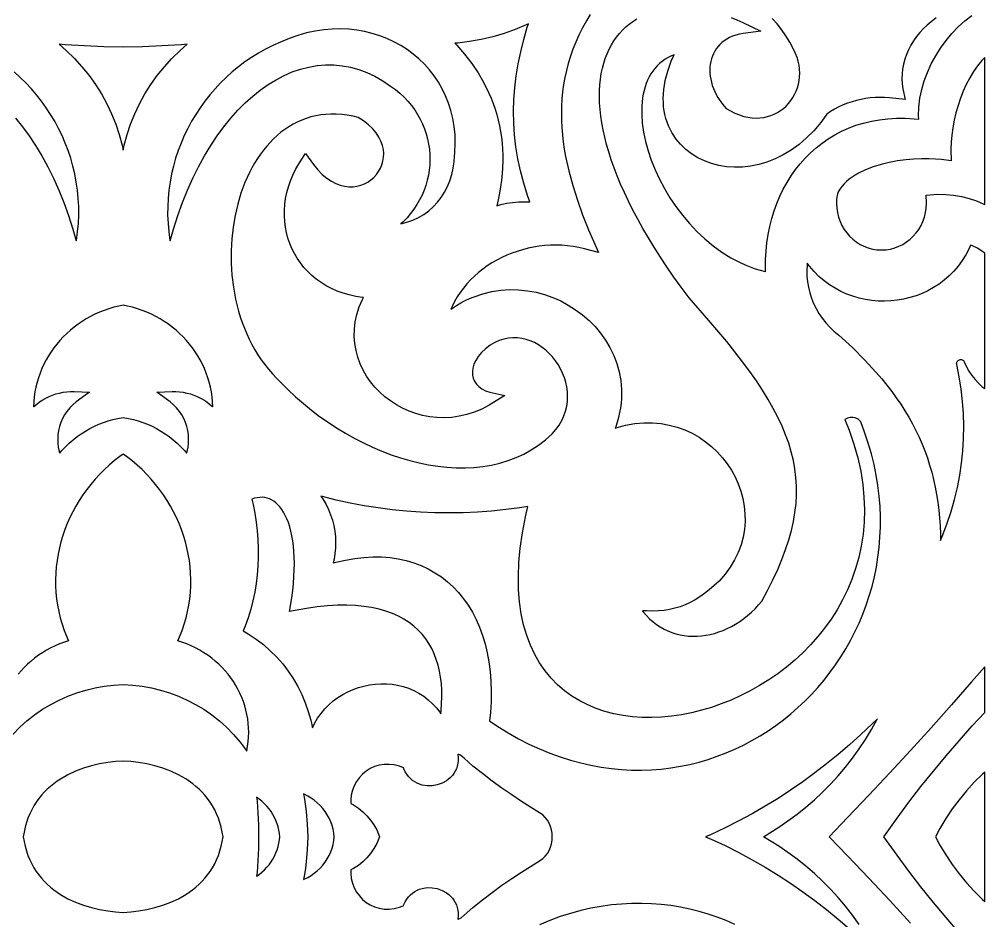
# Model space of a CAD drawing. Extents: x -375 to 375, y -1025 to 1025.
# Drawn here: x -207.8 to -135, y -108 to -40 of the extents above; entities that cross this region are included whole.
import ezdxf

# ---------------------------------------------------------------- set-up
doc = ezdxf.new("R2010")
doc.units = 0
doc.layers.add('LAYER_10', color=1, linetype='CONTINUOUS')

msp = doc.modelspace()

# ---------------------------------------------------------------- linework, layer by layer
at = {"layer": 'LAYER_10'}
for points in [[(-164.763, -39.61), (-165.055, -40.094), (-165.348, -40.627), (-165.614, -41.161), (-165.854, -41.694), (-166.068, -42.228), (-166.257, -42.761), (-166.421, -43.296), (-166.562, -43.83), (-166.679, -44.366), (-166.774, -44.902), (-166.848, -45.439), (-166.9, -45.976), (-166.931, -46.515), (-166.942, -47.055), (-166.934, -47.595), (-166.907, -48.137), (-166.862, -48.68), (-166.8, -49.224), (-166.72, -49.77), (-166.624, -50.315), (-166.384, -51.414), (-166.086, -52.517), (-165.735, -53.625), (-165.334, -54.737), (-164.89, -55.855), (-164.151, -57.575), (-165.189, -57.284), (-165.613, -57.188), (-166.039, -57.113), (-166.468, -57.06), (-166.898, -57.028), (-167.329, -57.016), (-167.758, -57.025), (-168.186, -57.053), (-168.612, -57.102), (-169.034, -57.169), (-169.452, -57.256), (-169.865, -57.361), (-170.271, -57.485), (-170.671, -57.626), (-171.062, -57.785), (-171.444, -57.961), (-171.816, -58.154), (-172.178, -58.363), (-172.527, -58.589), (-172.864, -58.83), (-173.188, -59.086), (-173.496, -59.357), (-173.79, -59.643), (-174.067, -59.942), (-174.328, -60.256), (-174.57, -60.583), (-174.794, -60.923), (-174.998, -61.275), (-175.181, -61.64), (-175.272, -61.85), (-175.16, -61.771), (-174.841, -61.565), (-174.518, -61.377), (-174.192, -61.205), (-173.862, -61.051), (-173.528, -60.911), (-172.861, -60.685), (-172.187, -60.521), (-171.51, -60.419), (-170.835, -60.375), (-170.165, -60.388), (-169.502, -60.456), (-168.851, -60.577), (-168.214, -60.747), (-167.593, -60.966), (-166.993, -61.23), (-166.416, -61.539), (-165.864, -61.889), (-165.342, -62.279), (-164.852, -62.707), (-164.397, -63.17), (-163.98, -63.667), (-163.605, -64.196), (-163.274, -64.754), (-162.991, -65.34), (-162.759, -65.951), (-162.582, -66.586), (-162.463, -67.238), (-162.426, -67.576), (-162.404, -67.915), (-162.399, -68.258), (-162.41, -68.604), (-162.438, -68.954), (-162.482, -69.307), (-162.545, -69.662), (-162.625, -70.02), (-162.724, -70.379), (-162.841, -70.74), (-162.872, -70.823), (-162.799, -70.797), (-162.094, -70.613), (-161.402, -70.492), (-160.724, -70.433), (-160.063, -70.433), (-159.421, -70.49), (-158.799, -70.599), (-158.2, -70.76), (-157.625, -70.968), (-157.076, -71.221), (-156.556, -71.516), (-156.064, -71.851), (-155.604, -72.221), (-155.177, -72.625), (-154.785, -73.059), (-154.428, -73.521), (-154.11, -74.008), (-153.831, -74.517), (-153.593, -75.046), (-153.399, -75.591), (-153.249, -76.151), (-153.145, -76.721), (-153.09, -77.3), (-153.084, -77.883), (-153.131, -78.47), (-153.231, -79.055), (-153.387, -79.636), (-153.599, -80.211), (-153.869, -80.775), (-154.2, -81.325), (-154.591, -81.859), (-155.045, -82.374), (-155.417, -82.718), (-155.777, -83.027), (-156.136, -83.309), (-156.496, -83.564), (-156.858, -83.791), (-157.224, -83.991), (-157.597, -84.164), (-157.978, -84.31), (-158.369, -84.428), (-158.77, -84.52), (-159.184, -84.586), (-159.611, -84.625), (-160.054, -84.64), (-160.515, -84.63), (-160.826, -84.608), (-160.764, -84.69), (-160.527, -84.965), (-160.279, -85.217), (-160.021, -85.445), (-159.753, -85.651), (-159.477, -85.835), (-159.193, -85.997), (-158.901, -86.137), (-158.602, -86.256), (-158.298, -86.354), (-157.987, -86.431), (-157.672, -86.487), (-157.353, -86.523), (-157.031, -86.539), (-156.706, -86.535), (-156.379, -86.51), (-156.051, -86.466), (-155.722, -86.402), (-155.395, -86.319), (-155.068, -86.216), (-154.744, -86.095), (-154.422, -85.954), (-154.105, -85.795), (-153.792, -85.617), (-153.484, -85.421), (-153.183, -85.206), (-152.889, -84.974), (-152.603, -84.724), (-152.326, -84.457), (-152.058, -84.172), (-151.817, -83.89), (-151.385, -83.088), (-150.981, -82.284), (-150.619, -81.502), (-150.299, -80.74), (-150.021, -79.998), (-149.783, -79.273), (-149.587, -78.564), (-149.43, -77.87), (-149.314, -77.188), (-149.237, -76.517), (-149.2, -75.856), (-149.202, -75.202), (-149.242, -74.553), (-149.321, -73.908), (-149.439, -73.265), (-149.595, -72.621), (-149.79, -71.976), (-150.023, -71.327), (-150.294, -70.673), (-150.605, -70.012), (-150.953, -69.342), (-151.34, -68.663), (-151.765, -67.973), (-152.229, -67.269), (-152.73, -66.552), (-153.27, -65.819), (-153.847, -65.069), (-154.461, -64.3), (-155.802, -62.7), (-157.301, -60.996), (-157.891, -60.2), (-158.446, -59.426), (-158.971, -58.664), (-159.468, -57.916), (-159.937, -57.181), (-160.379, -56.459), (-160.793, -55.751), (-161.18, -55.056), (-161.541, -54.374), (-161.876, -53.706), (-162.185, -53.052), (-162.469, -52.411), (-162.729, -51.784), (-162.964, -51.171), (-163.176, -50.572), (-163.363, -49.987), (-163.528, -49.415), (-163.67, -48.858), (-163.79, -48.315), (-163.888, -47.786), (-163.964, -47.271), (-164.02, -46.77), (-164.054, -46.283), (-164.068, -45.811), (-164.062, -45.354), (-164.037, -44.911), (-163.992, -44.483), (-163.928, -44.069), (-163.845, -43.671), (-163.744, -43.287), (-163.625, -42.919), (-163.488, -42.566), (-163.335, -42.229), (-163.164, -41.908), (-162.977, -41.604), (-162.775, -41.315), (-162.557, -41.044), (-162.324, -40.789), (-162.076, -40.551), (-161.815, -40.331), (-161.541, -40.128), (-161.255, -39.943)], [(-138.665, -39.853), (-139.029, -40.165), (-139.346, -40.418), (-139.632, -40.683), (-139.898, -40.968), (-140.144, -41.27), (-140.369, -41.589), (-140.57, -41.922), (-140.748, -42.267), (-140.9, -42.622), (-141.027, -42.984), (-141.125, -43.353), (-141.196, -43.725), (-141.237, -44.099), (-141.249, -44.473), (-141.229, -44.846), (-141.177, -45.214), (-140.99, -46.016), (-142.182, -45.888), (-142.55, -45.87), (-142.916, -45.868), (-143.277, -45.881), (-143.634, -45.911), (-143.986, -45.956), (-144.333, -46.019), (-144.675, -46.098), (-145.013, -46.194), (-145.347, -46.307), (-145.677, -46.439), (-146.002, -46.588), (-146.323, -46.756), (-146.639, -46.942), (-146.909, -47.119), (-147.115, -47.418), (-147.366, -47.754), (-147.624, -48.072), (-147.891, -48.377), (-148.437, -48.929), (-149.008, -49.419), (-149.596, -49.844), (-150.198, -50.207), (-150.811, -50.508), (-151.429, -50.749), (-152.05, -50.931), (-152.67, -51.055), (-153.284, -51.123), (-153.89, -51.136), (-154.483, -51.095), (-155.06, -51.002), (-155.616, -50.858), (-156.148, -50.663), (-156.652, -50.419), (-157.125, -50.128), (-157.561, -49.79), (-157.957, -49.407), (-158.306, -48.984), (-158.466, -48.751), (-158.611, -48.511), (-158.742, -48.262), (-158.86, -48.002), (-158.963, -47.734), (-159.052, -47.456), (-159.125, -47.169), (-159.182, -46.874), (-159.223, -46.57), (-159.247, -46.258), (-159.255, -45.939), (-159.244, -45.613), (-159.216, -45.279), (-159.169, -44.938), (-159.104, -44.591), (-159.02, -44.237), (-158.916, -43.877), (-158.793, -43.511), (-158.649, -43.14), (-158.485, -42.762), (-158.43, -42.649), (-158.621, -42.728), (-158.871, -42.853), (-159.105, -42.991), (-159.323, -43.144), (-159.525, -43.31), (-159.713, -43.488), (-159.885, -43.679), (-160.044, -43.883), (-160.188, -44.098), (-160.318, -44.325), (-160.435, -44.564), (-160.538, -44.814), (-160.628, -45.074), (-160.704, -45.345), (-160.766, -45.625), (-160.815, -45.911), (-160.874, -46.519), (-160.88, -47.154), (-160.835, -47.814), (-160.738, -48.495), (-160.592, -49.191), (-160.398, -49.899), (-160.157, -50.612), (-159.87, -51.327), (-159.539, -52.039), (-159.166, -52.743), (-158.751, -53.434), (-158.297, -54.108), (-157.806, -54.761), (-157.278, -55.387), (-156.716, -55.982), (-156.121, -56.542), (-155.494, -57.062), (-154.838, -57.538), (-154.151, -57.967), (-153.801, -58.16), (-153.443, -58.34), (-153.078, -58.506), (-152.708, -58.658), (-152.331, -58.794), (-151.949, -58.915), (-151.561, -59.019), (-151.537, -59.024), (-151.545, -58.764), (-151.534, -58.112), (-151.495, -57.469), (-151.428, -56.837), (-151.333, -56.217), (-151.21, -55.609), (-151.06, -55.014), (-150.884, -54.434), (-150.681, -53.87), (-150.452, -53.322), (-150.197, -52.792), (-149.917, -52.28), (-149.611, -51.788), (-149.281, -51.317), (-148.927, -50.868), (-148.549, -50.441), (-148.147, -50.038), (-147.722, -49.66), (-147.275, -49.308), (-146.805, -48.983), (-146.313, -48.686), (-145.801, -48.418), (-145.267, -48.18), (-144.713, -47.974), (-144.14, -47.8), (-143.547, -47.658), (-142.936, -47.551), (-142.306, -47.479), (-141.659, -47.443), (-140.994, -47.444), (-140.312, -47.482), (-139.983, -47.518), (-139.993, -47.246), (-139.969, -46.593), (-139.885, -45.933), (-139.747, -45.273), (-139.556, -44.619), (-139.315, -43.975), (-139.029, -43.344), (-138.699, -42.732), (-138.328, -42.142), (-137.92, -41.579), (-137.476, -41.048), (-137, -40.552), (-136.495, -40.097), (-135.962, -39.686)], [(-154.123, -39.835), (-153.691, -40.011), (-153.257, -40.204), (-151.894, -40.866), (-153.227, -41.039), (-153.51, -41.096), (-153.774, -41.168), (-154.02, -41.255), (-154.248, -41.356), (-154.458, -41.47), (-154.651, -41.596), (-154.826, -41.733), (-154.986, -41.881), (-155.129, -42.039), (-155.257, -42.206), (-155.37, -42.382), (-155.467, -42.566), (-155.55, -42.759), (-155.617, -42.958), (-155.67, -43.164), (-155.708, -43.375), (-155.73, -43.592), (-155.738, -43.814), (-155.731, -44.039), (-155.708, -44.267), (-155.671, -44.497), (-155.618, -44.728), (-155.551, -44.96), (-155.468, -45.191), (-155.37, -45.421), (-155.258, -45.648), (-155.13, -45.872), (-154.988, -46.093), (-154.831, -46.308), (-154.659, -46.518), (-154.496, -46.695), (-154.181, -46.885), (-153.843, -47.055), (-153.511, -47.192), (-153.185, -47.296), (-152.866, -47.369), (-152.554, -47.412), (-152.251, -47.428), (-151.957, -47.417), (-151.672, -47.38), (-151.397, -47.32), (-151.132, -47.236), (-150.879, -47.131), (-150.637, -47.006), (-150.408, -46.861), (-150.193, -46.697), (-149.992, -46.516), (-149.806, -46.32), (-149.636, -46.108), (-149.483, -45.883), (-149.348, -45.645), (-149.231, -45.396), (-149.134, -45.137), (-149.057, -44.869), (-149.002, -44.594), (-148.968, -44.312), (-148.958, -44.025), (-148.971, -43.733), (-149.008, -43.438), (-149.071, -43.14), (-149.161, -42.842), (-149.278, -42.543), (-149.427, -42.237), (-149.701, -41.709), (-149.999, -41.216), (-150.322, -40.753), (-150.668, -40.319), (-151.037, -39.915)], [(-208.118, -47.438), (-207.596, -48.084), (-207.091, -48.775), (-206.605, -49.509), (-206.137, -50.285), (-205.689, -51.104), (-205.262, -51.964), (-204.858, -52.865), (-204.477, -53.806), (-204.121, -54.786), (-203.791, -55.805), (-203.535, -56.697), (-203.528, -56.659), (-203.44, -56.016), (-203.383, -55.377), (-203.356, -54.742), (-203.358, -54.111), (-203.389, -53.485), (-203.449, -52.865), (-203.536, -52.252), (-203.65, -51.646), (-203.791, -51.048), (-203.958, -50.459), (-204.15, -49.879), (-204.367, -49.31), (-204.608, -48.752), (-204.873, -48.206), (-205.161, -47.672), (-205.472, -47.152), (-205.805, -46.646), (-206.159, -46.154), (-206.534, -45.678), (-206.929, -45.219), (-207.344, -44.776), (-207.777, -44.352), (-208.23, -43.946)], [(-208.327, -93.947), (-207.806, -93.412), (-207.257, -92.917), (-206.682, -92.464), (-206.084, -92.052), (-205.464, -91.681), (-204.825, -91.351), (-204.17, -91.062), (-203.5, -90.814), (-202.817, -90.608), (-202.125, -90.442), (-201.425, -90.317), (-200.719, -90.233), (-200, -90.189), (-199.281, -90.233), (-198.575, -90.317), (-197.875, -90.442), (-197.182, -90.608), (-196.5, -90.814), (-195.83, -91.062), (-195.175, -91.351), (-194.536, -91.681), (-193.916, -92.052), (-193.318, -92.464), (-192.743, -92.917), (-192.194, -93.412), (-191.673, -93.947), (-191.183, -94.524), (-190.726, -95.141), (-190.679, -95.214), (-190.671, -95.178), (-190.61, -94.834), (-190.566, -94.489), (-190.54, -94.144), (-190.531, -93.801), (-190.54, -93.46), (-190.565, -93.12), (-190.607, -92.783), (-190.665, -92.45), (-190.739, -92.119), (-190.829, -91.794), (-190.934, -91.472), (-191.055, -91.157), (-191.191, -90.846), (-191.341, -90.543), (-191.507, -90.246), (-191.686, -89.957), (-191.88, -89.675), (-192.087, -89.402), (-192.308, -89.139), (-192.542, -88.885), (-192.789, -88.641), (-193.049, -88.408), (-193.321, -88.186), (-193.606, -87.976), (-193.903, -87.778), (-194.212, -87.593), (-194.532, -87.421), (-194.864, -87.264), (-195.206, -87.121), (-195.864, -86.883), (-195.556, -86.107), (-195.393, -85.634), (-195.253, -85.157), (-195.137, -84.677), (-195.043, -84.196), (-194.973, -83.713), (-194.924, -83.229), (-194.898, -82.745), (-194.893, -82.261), (-194.91, -81.778), (-194.948, -81.297), (-195.007, -80.818), (-195.086, -80.342), (-195.186, -79.869), (-195.307, -79.4), (-195.447, -78.936), (-195.607, -78.477), (-195.786, -78.024), (-195.984, -77.577), (-196.201, -77.138), (-196.436, -76.707), (-196.69, -76.284), (-196.962, -75.87), (-197.251, -75.466), (-197.558, -75.072), (-197.881, -74.69), (-198.222, -74.319), (-198.579, -73.96), (-198.953, -73.615), (-199.342, -73.282), (-199.748, -72.964), (-200, -72.783), (-200.252, -72.964), (-200.657, -73.282), (-201.047, -73.615), (-201.421, -73.96), (-201.778, -74.319), (-202.118, -74.69), (-202.442, -75.072), (-202.749, -75.466), (-203.038, -75.87), (-203.31, -76.284), (-203.564, -76.707), (-203.799, -77.138), (-204.016, -77.577), (-204.214, -78.024), (-204.393, -78.477), (-204.553, -78.936), (-204.693, -79.4), (-204.813, -79.869), (-204.914, -80.342), (-204.993, -80.818), (-205.052, -81.297), (-205.09, -81.778), (-205.107, -82.261), (-205.102, -82.745), (-205.076, -83.229), (-205.027, -83.713), (-204.956, -84.196), (-204.863, -84.677), (-204.747, -85.157), (-204.607, -85.634), (-204.444, -86.107), (-204.135, -86.883), (-204.794, -87.121), (-205.136, -87.264), (-205.468, -87.421), (-205.788, -87.593), (-206.097, -87.778), (-206.394, -87.976), (-206.679, -88.186), (-206.951, -88.408), (-207.211, -88.641), (-207.458, -88.885), (-207.692, -89.139), (-207.913, -89.402)], [(-136.937, -108.914), (-137.916, -107.778), (-138.872, -106.625), (-139.808, -105.456), (-140.721, -104.27), (-141.612, -103.069), (-142.609, -101.672), (-141.612, -100.275), (-140.721, -99.073), (-139.808, -97.888), (-138.872, -96.718), (-137.916, -95.566), (-136.937, -94.43), (-135.938, -93.311), (-135.002, -92.301), (-135.002, -88.842), (-135.986, -89.979), (-137.511, -91.716), (-139.051, -93.441), (-140.604, -95.154), (-142.171, -96.856), (-143.752, -98.545), (-145.346, -100.223), (-146.744, -101.672), (-145.346, -103.12), (-143.752, -104.798), (-142.171, -106.488), (-140.604, -108.189)], [(-144.462, -108.299), (-144.966, -107.598), (-145.496, -106.92), (-146.051, -106.266), (-146.629, -105.635), (-147.231, -105.03), (-147.854, -104.449), (-148.498, -103.894), (-149.161, -103.365), (-149.844, -102.862), (-150.543, -102.386), (-151.685, -101.672), (-150.543, -100.957), (-149.844, -100.482), (-149.161, -99.979), (-148.498, -99.45), (-147.854, -98.895), (-147.231, -98.314), (-146.629, -97.708), (-146.051, -97.078), (-145.496, -96.424), (-144.966, -95.746), (-144.462, -95.045), (-143.985, -94.321), (-143.535, -93.575), (-143.114, -92.808), (-143.1, -92.778), (-143.512, -93.181), (-144.348, -93.963), (-145.195, -94.722), (-146.056, -95.458), (-146.93, -96.17), (-147.821, -96.859), (-148.728, -97.524), (-149.652, -98.165), (-150.596, -98.781), (-151.56, -99.373), (-152.545, -99.94), (-153.552, -100.482), (-154.583, -100.999), (-155.638, -101.491), (-156.056, -101.672), (-155.638, -101.852), (-154.583, -102.344), (-153.552, -102.861), (-152.545, -103.403), (-151.56, -103.971), (-150.596, -104.562), (-149.652, -105.179), (-148.728, -105.82), (-147.821, -106.484), (-146.93, -107.173), (-146.056, -107.885), (-145.195, -108.621)], [(-153.845, -108.283), (-154.504, -107.999), (-155.174, -107.742), (-155.856, -107.512), (-156.548, -107.309), (-157.251, -107.134), (-157.963, -106.988), (-158.685, -106.871), (-159.414, -106.784), (-160.152, -106.727), (-160.896, -106.702), (-161.648, -106.709), (-162.405, -106.748), (-163.167, -106.82), (-163.934, -106.926), (-164.705, -107.067), (-165.48, -107.242), (-166.257, -107.454), (-167.037, -107.701), (-167.819, -107.986), (-168.601, -108.308)]]:
    msp.add_lwpolyline(points, dxfattribs=at)
for points in [[(-177.056, -52.123), (-177.165, -52.505), (-177.297, -52.88), (-177.453, -53.249), (-177.633, -53.61), (-177.835, -53.961), (-178.062, -54.302), (-178.311, -54.632), (-178.584, -54.949), (-178.88, -55.252), (-179.049, -55.404), (-178.587, -55.292), (-178.14, -55.134), (-177.717, -54.936), (-177.319, -54.699), (-176.948, -54.426), (-176.605, -54.119), (-176.292, -53.781), (-176.009, -53.412), (-175.758, -53.017), (-175.541, -52.596), (-175.359, -52.152), (-175.214, -51.688), (-175.107, -51.206), (-175.038, -50.699), (-174.967, -50.01), (-174.942, -49.343), (-174.963, -48.693), (-175.026, -48.062), (-175.13, -47.451), (-175.275, -46.859), (-175.458, -46.289), (-175.677, -45.741), (-175.932, -45.215), (-176.22, -44.713), (-176.541, -44.236), (-176.893, -43.784), (-177.274, -43.359), (-177.683, -42.962), (-178.119, -42.592), (-178.579, -42.253), (-179.063, -41.944), (-179.569, -41.667), (-180.096, -41.422), (-180.642, -41.211), (-181.205, -41.035), (-181.784, -40.894), (-182.378, -40.79), (-182.985, -40.724), (-183.603, -40.697), (-184.231, -40.71), (-184.868, -40.764), (-185.512, -40.86), (-186.162, -40.999), (-186.815, -41.182), (-187.472, -41.41), (-188.134, -41.687), (-188.701, -41.943), (-189.252, -42.221), (-189.788, -42.523), (-190.308, -42.847), (-190.813, -43.193), (-191.3, -43.559), (-191.77, -43.946), (-192.223, -44.352), (-192.656, -44.776), (-193.071, -45.219), (-193.466, -45.678), (-193.841, -46.154), (-194.195, -46.646), (-194.528, -47.152), (-194.838, -47.672), (-195.127, -48.206), (-195.392, -48.752), (-195.633, -49.31), (-195.85, -49.879), (-196.042, -50.459), (-196.209, -51.048), (-196.35, -51.646), (-196.464, -52.252), (-196.551, -52.865), (-196.611, -53.485), (-196.642, -54.111), (-196.644, -54.742), (-196.617, -55.377), (-196.56, -56.016), (-196.472, -56.659), (-196.465, -56.697), (-196.209, -55.805), (-195.879, -54.786), (-195.523, -53.806), (-195.142, -52.865), (-194.738, -51.964), (-194.311, -51.104), (-193.863, -50.285), (-193.395, -49.509), (-192.908, -48.775), (-192.404, -48.084), (-191.882, -47.438), (-191.345, -46.836), (-190.794, -46.28), (-190.229, -45.771), (-189.653, -45.308), (-189.065, -44.894), (-188.467, -44.528), (-187.86, -44.212), (-187.246, -43.947), (-186.626, -43.733), (-186, -43.572), (-185.372, -43.464), (-184.741, -43.411), (-184.109, -43.413), (-183.479, -43.471), (-182.852, -43.585), (-182.229, -43.757), (-181.613, -43.986), (-181.004, -44.274), (-180.404, -44.62), (-179.821, -45.02), (-179.465, -45.276), (-179.127, -45.553), (-178.812, -45.845), (-178.52, -46.152), (-178.252, -46.472), (-178.007, -46.805), (-177.786, -47.149), (-177.589, -47.504), (-177.414, -47.867), (-177.264, -48.238), (-177.137, -48.615), (-177.034, -48.998), (-176.954, -49.385), (-176.898, -49.776), (-176.865, -50.168), (-176.856, -50.562), (-176.871, -50.955), (-176.909, -51.347), (-176.971, -51.737)], [(-170.22, -50.505), (-170.37, -49.601), (-170.474, -48.703), (-170.534, -47.809), (-170.55, -46.917), (-170.523, -46.026), (-170.454, -45.133), (-170.344, -44.236), (-170.194, -43.335), (-170.005, -42.425), (-169.777, -41.507), (-169.511, -40.577), (-169.429, -40.32), (-169.592, -40.399), (-170.416, -40.745), (-171.258, -41.043), (-172.115, -41.294), (-172.986, -41.498), (-173.868, -41.653), (-174.759, -41.76), (-174.983, -41.774), (-174.827, -41.934), (-174.24, -42.606), (-173.702, -43.303), (-173.216, -44.024), (-172.782, -44.769), (-172.404, -45.537), (-172.234, -45.934), (-172.079, -46.335), (-171.939, -46.742), (-171.814, -47.155), (-171.703, -47.575), (-171.608, -48.001), (-171.528, -48.433), (-171.463, -48.872), (-171.414, -49.316), (-171.381, -49.767), (-171.364, -50.225), (-171.363, -50.688), (-171.379, -51.158), (-171.411, -51.634), (-171.46, -52.116), (-171.525, -52.604), (-171.608, -53.099), (-171.708, -53.6), (-171.813, -54.054), (-171.506, -53.962), (-171.067, -53.861), (-170.624, -53.789), (-170.177, -53.748), (-169.728, -53.736), (-169.319, -53.752), (-169.49, -53.272), (-169.781, -52.339), (-170.024, -51.417)], [(-196.321, -42.918), (-195.709, -42.318), (-195.182, -41.859), (-195.624, -41.894), (-197.079, -41.98), (-198.537, -42.039), (-200, -42.069), (-201.463, -42.039), (-202.921, -41.98), (-204.376, -41.894), (-204.818, -41.859), (-204.29, -42.318), (-203.679, -42.918), (-203.107, -43.548), (-202.575, -44.208), (-202.086, -44.894), (-201.639, -45.607), (-201.235, -46.342), (-200.876, -47.099), (-200.563, -47.875), (-200.297, -48.669), (-200.078, -49.478), (-200, -49.854), (-199.922, -49.478), (-199.703, -48.669), (-199.437, -47.875), (-199.124, -47.099), (-198.765, -46.342), (-198.361, -45.607), (-197.914, -44.894), (-197.425, -44.208), (-196.893, -43.548)], [(-135.074, -53.921), (-135.002, -53.96), (-135.002, -42.855), (-135.223, -43.087), (-135.547, -43.487), (-135.85, -43.923), (-136.13, -44.39), (-136.388, -44.883), (-136.622, -45.399), (-136.831, -45.932), (-137.015, -46.479), (-137.173, -47.034), (-137.304, -47.593), (-137.408, -48.152), (-137.485, -48.706), (-137.533, -49.251), (-137.552, -49.782), (-137.535, -50.665), (-138.272, -50.559), (-138.717, -50.52), (-139.218, -50.501), (-139.766, -50.504), (-140.348, -50.53), (-140.955, -50.584), (-141.575, -50.666), (-142.199, -50.78), (-142.815, -50.926), (-143.414, -51.109), (-143.984, -51.328), (-144.52, -51.587), (-144.765, -51.729), (-144.999, -51.883), (-145.219, -52.046), (-145.423, -52.219), (-145.611, -52.402), (-145.781, -52.596), (-145.932, -52.8), (-146.05, -52.991), (-146.1, -53.162), (-146.146, -53.378), (-146.175, -53.61), (-146.186, -53.852), (-146.168, -54.215), (-146.116, -54.565), (-146.033, -54.904), (-145.918, -55.228), (-145.775, -55.536), (-145.605, -55.827), (-145.409, -56.099), (-145.19, -56.35), (-144.949, -56.577), (-144.687, -56.78), (-144.407, -56.957), (-144.111, -57.105), (-143.8, -57.223), (-143.475, -57.31), (-143.138, -57.363), (-142.791, -57.381), (-142.444, -57.363), (-142.107, -57.31), (-141.783, -57.223), (-141.471, -57.105), (-141.175, -56.957), (-140.895, -56.78), (-140.634, -56.577), (-140.392, -56.35), (-140.173, -56.099), (-139.977, -55.827), (-139.807, -55.536), (-139.664, -55.228), (-139.55, -54.904), (-139.466, -54.565), (-139.414, -54.215), (-139.397, -53.854), (-139.428, -53.247), (-138.542, -53.182), (-137.941, -53.187), (-137.345, -53.241), (-136.757, -53.342), (-136.18, -53.49), (-135.618, -53.683)], [(-182.552, -63.363), (-182.488, -62.807), (-182.368, -62.246), (-182.191, -61.681), (-181.954, -61.115), (-181.879, -60.973), (-181.943, -60.966), (-182.451, -60.887), (-182.939, -60.778), (-183.407, -60.642), (-183.855, -60.479), (-184.281, -60.291), (-184.686, -60.079), (-185.068, -59.843), (-185.428, -59.586), (-185.765, -59.308), (-186.078, -59.01), (-186.367, -58.694), (-186.632, -58.361), (-186.871, -58.012), (-187.085, -57.649), (-187.273, -57.272), (-187.435, -56.883), (-187.571, -56.484), (-187.679, -56.075), (-187.76, -55.657), (-187.813, -55.233), (-187.838, -54.803), (-187.835, -54.369), (-187.803, -53.931), (-187.742, -53.491), (-187.652, -53.051), (-187.532, -52.611), (-187.382, -52.173), (-187.201, -51.738), (-186.991, -51.307), (-186.749, -50.881), (-186.24, -50.098), (-185.651, -50.941), (-185.315, -51.345), (-184.975, -51.686), (-184.633, -51.969), (-184.291, -52.195), (-183.952, -52.369), (-183.618, -52.495), (-183.29, -52.575), (-182.97, -52.612), (-182.66, -52.61), (-182.36, -52.571), (-182.073, -52.498), (-181.8, -52.392), (-181.544, -52.256), (-181.307, -52.093), (-181.09, -51.904), (-180.897, -51.693), (-180.73, -51.462), (-180.59, -51.214), (-180.479, -50.95), (-180.4, -50.674), (-180.355, -50.388), (-180.345, -50.093), (-180.372, -49.792), (-180.44, -49.485), (-180.55, -49.175), (-180.707, -48.862), (-180.913, -48.55), (-181.171, -48.239), (-181.485, -47.934), (-181.859, -47.636), (-182.261, -47.372), (-182.658, -47.28), (-183.089, -47.204), (-183.511, -47.153), (-183.922, -47.128), (-184.324, -47.126), (-184.716, -47.147), (-185.098, -47.191), (-185.47, -47.257), (-185.832, -47.344), (-186.185, -47.452), (-186.528, -47.58), (-186.861, -47.728), (-187.185, -47.894), (-187.499, -48.079), (-187.803, -48.282), (-188.097, -48.502), (-188.382, -48.739), (-188.656, -48.992), (-188.92, -49.261), (-189.174, -49.545), (-189.417, -49.844), (-189.65, -50.157), (-189.872, -50.483), (-190.084, -50.821), (-190.284, -51.172), (-190.471, -51.532), (-190.816, -52.292), (-191.113, -53.087), (-191.362, -53.915), (-191.562, -54.771), (-191.713, -55.649), (-191.813, -56.545), (-191.86, -57.452), (-191.856, -58.367), (-191.798, -59.283), (-191.685, -60.195), (-191.518, -61.098), (-191.294, -61.989), (-191.162, -62.424), (-191.015, -62.856), (-190.854, -63.282), (-190.678, -63.7), (-190.488, -64.112), (-190.283, -64.515), (-190.064, -64.91), (-189.83, -65.296), (-189.581, -65.671), (-189.317, -66.037), (-189.039, -66.391), (-188.745, -66.733), (-188.435, -67.063), (-188.104, -67.387), (-187.556, -67.94), (-186.991, -68.47), (-186.407, -68.981), (-185.803, -69.472), (-185.183, -69.943), (-184.547, -70.391), (-183.897, -70.816), (-183.235, -71.218), (-182.562, -71.595), (-181.879, -71.945), (-181.189, -72.27), (-180.493, -72.566), (-179.791, -72.833), (-179.087, -73.071), (-178.382, -73.278), (-177.676, -73.454), (-176.972, -73.597), (-176.272, -73.707), (-175.576, -73.783), (-174.886, -73.824), (-174.204, -73.828), (-173.532, -73.796), (-172.871, -73.726), (-172.221, -73.618), (-171.586, -73.47), (-170.966, -73.282), (-170.362, -73.053), (-169.776, -72.782), (-169.21, -72.469), (-168.663, -72.111), (-168.138, -71.709), (-167.641, -71.265), (-167.354, -70.938), (-167.109, -70.598), (-166.906, -70.25), (-166.744, -69.896), (-166.621, -69.538), (-166.535, -69.176), (-166.484, -68.812), (-166.467, -68.448), (-166.483, -68.084), (-166.53, -67.724), (-166.607, -67.369), (-166.712, -67.021), (-166.843, -66.682), (-167.001, -66.354), (-167.182, -66.038), (-167.385, -65.739), (-167.609, -65.456), (-167.852, -65.193), (-168.111, -64.951), (-168.387, -64.732), (-168.675, -64.539), (-168.976, -64.373), (-169.286, -64.235), (-169.605, -64.128), (-169.931, -64.053), (-170.262, -64.011), (-170.598, -64.005), (-170.937, -64.036), (-171.278, -64.105), (-171.621, -64.215), (-171.965, -64.369), (-172.305, -64.567), (-172.663, -64.842), (-172.966, -65.13), (-173.21, -65.424), (-173.398, -65.718), (-173.532, -66.008), (-173.615, -66.291), (-173.65, -66.563), (-173.639, -66.821), (-173.585, -67.064), (-173.489, -67.292), (-173.351, -67.502), (-173.169, -67.695), (-172.94, -67.865), (-172.664, -68.009), (-172.34, -68.122), (-171.197, -68.355), (-172.389, -69.107), (-172.947, -69.396), (-173.51, -69.63), (-174.077, -69.81), (-174.645, -69.938), (-175.211, -70.017), (-175.772, -70.047), (-176.327, -70.03), (-176.874, -69.969), (-177.408, -69.866), (-177.93, -69.722), (-178.435, -69.539), (-178.922, -69.319), (-179.389, -69.064), (-179.833, -68.775), (-180.252, -68.455), (-180.644, -68.105), (-181.007, -67.728), (-181.338, -67.324), (-181.635, -66.895), (-181.895, -66.443), (-182.116, -65.971), (-182.297, -65.479), (-182.433, -64.971), (-182.522, -64.447), (-182.563, -63.91)], [(-135.002, -57.635), (-135.212, -57.46), (-135.55, -57.245), (-135.918, -57.074), (-136.073, -57.026), (-136.174, -57.264), (-136.42, -57.737), (-136.695, -58.181), (-136.998, -58.596), (-137.327, -58.981), (-137.68, -59.336), (-138.055, -59.662), (-138.449, -59.958), (-138.861, -60.223), (-139.288, -60.458), (-139.73, -60.662), (-140.183, -60.836), (-140.646, -60.98), (-141.117, -61.092), (-141.594, -61.174), (-142.075, -61.226), (-142.559, -61.246), (-143.044, -61.235), (-143.527, -61.192), (-144.007, -61.118), (-144.482, -61.013), (-144.95, -60.875), (-145.409, -60.706), (-145.857, -60.504), (-146.293, -60.27), (-146.714, -60.004), (-147.118, -59.704), (-147.504, -59.372), (-147.868, -59.007), (-148.21, -58.609), (-148.387, -58.368), (-148.403, -58.495), (-148.424, -58.926), (-148.414, -59.355), (-148.372, -59.78), (-148.301, -60.2), (-148.199, -60.614), (-148.068, -61.019), (-147.908, -61.415), (-147.72, -61.8), (-147.504, -62.172), (-147.261, -62.53), (-146.99, -62.873), (-146.694, -63.198), (-146.372, -63.505), (-146.009, -63.804), (-144.987, -64.748), (-144.045, -65.688), (-143.18, -66.63), (-142.774, -67.105), (-142.387, -67.581), (-142.019, -68.059), (-141.669, -68.541), (-141.337, -69.025), (-141.024, -69.514), (-140.728, -70.008), (-140.451, -70.506), (-140.191, -71.009), (-139.949, -71.518), (-139.724, -72.033), (-139.517, -72.555), (-139.327, -73.083), (-139.154, -73.619), (-138.998, -74.163), (-138.859, -74.714), (-138.737, -75.274), (-138.631, -75.843), (-138.542, -76.421), (-138.469, -77.009), (-138.412, -77.608), (-138.371, -78.216), (-138.345, -78.836), (-138.338, -79.32), (-138.153, -78.886), (-137.823, -78.005), (-137.531, -77.114), (-137.278, -76.213), (-137.064, -75.304), (-136.889, -74.388), (-136.754, -73.466), (-136.658, -72.54), (-136.602, -71.611), (-136.586, -70.679), (-136.61, -69.746), (-136.674, -68.813), (-136.778, -67.882), (-136.923, -66.953), (-137.11, -66.022), (-137.117, -65.957), (-137.112, -65.897), (-137.097, -65.843), (-137.073, -65.794), (-137.04, -65.752), (-137.001, -65.716), (-136.957, -65.688), (-136.909, -65.667), (-136.859, -65.654), (-136.807, -65.65), (-136.755, -65.655), (-136.704, -65.669), (-136.656, -65.693), (-136.612, -65.728), (-136.574, -65.773), (-136.542, -65.829), (-136.375, -66.193), (-136.187, -66.53), (-135.973, -66.851), (-135.733, -67.155), (-135.469, -67.44), (-135.183, -67.704), (-135.002, -67.846)], [(-204.827, -72.583), (-204.785, -72.719), (-204.617, -72.521), (-204.347, -72.233), (-204.066, -71.962), (-203.773, -71.708), (-203.471, -71.471), (-203.159, -71.25), (-202.839, -71.047), (-202.511, -70.86), (-202.175, -70.69), (-201.833, -70.537), (-201.485, -70.401), (-201.132, -70.282), (-200.774, -70.179), (-200.413, -70.093), (-200, -70.015), (-199.587, -70.093), (-199.225, -70.179), (-198.868, -70.282), (-198.515, -70.401), (-198.167, -70.537), (-197.825, -70.69), (-197.489, -70.86), (-197.161, -71.047), (-196.84, -71.25), (-196.529, -71.471), (-196.226, -71.708), (-195.934, -71.962), (-195.653, -72.233), (-195.383, -72.521), (-195.215, -72.719), (-195.173, -72.583), (-195.106, -72.27), (-195.069, -71.954), (-195.06, -71.638), (-195.078, -71.323), (-195.125, -71.012), (-195.199, -70.705), (-195.3, -70.405), (-195.427, -70.114), (-195.581, -69.833), (-195.761, -69.564), (-195.966, -69.309), (-196.196, -69.07), (-196.452, -68.849), (-197.454, -68.125), (-196.311, -68.063), (-196.028, -68.066), (-195.748, -68.087), (-195.471, -68.125), (-195.198, -68.18), (-194.931, -68.252), (-194.669, -68.341), (-194.414, -68.446), (-194.166, -68.566), (-193.926, -68.702), (-193.696, -68.853), (-193.475, -69.019), (-193.265, -69.199), (-193.23, -69.233), (-193.23, -69.214), (-193.249, -68.836), (-193.285, -68.462), (-193.34, -68.093), (-193.411, -67.73), (-193.5, -67.372), (-193.605, -67.021), (-193.727, -66.676), (-193.864, -66.338), (-194.016, -66.007), (-194.184, -65.684), (-194.366, -65.37), (-194.562, -65.064), (-194.772, -64.767), (-194.995, -64.48), (-195.231, -64.203), (-195.48, -63.936), (-195.741, -63.68), (-196.014, -63.436), (-196.298, -63.203), (-196.593, -62.982), (-196.898, -62.774), (-197.214, -62.579), (-197.539, -62.397), (-197.873, -62.23), (-198.216, -62.076), (-198.568, -61.938), (-198.928, -61.814), (-199.295, -61.707), (-199.669, -61.615), (-200, -61.55), (-200.331, -61.615), (-200.705, -61.707), (-201.072, -61.814), (-201.432, -61.938), (-201.784, -62.076), (-202.127, -62.23), (-202.461, -62.397), (-202.786, -62.579), (-203.102, -62.774), (-203.407, -62.982), (-203.702, -63.203), (-203.986, -63.436), (-204.259, -63.68), (-204.52, -63.936), (-204.768, -64.203), (-205.005, -64.48), (-205.228, -64.767), (-205.438, -65.064), (-205.634, -65.37), (-205.816, -65.684), (-205.984, -66.007), (-206.136, -66.338), (-206.273, -66.676), (-206.395, -67.021), (-206.5, -67.372), (-206.589, -67.73), (-206.66, -68.093), (-206.715, -68.462), (-206.751, -68.836), (-206.77, -69.214), (-206.77, -69.233), (-206.735, -69.199), (-206.525, -69.019), (-206.304, -68.853), (-206.074, -68.702), (-205.834, -68.566), (-205.586, -68.446), (-205.331, -68.341), (-205.069, -68.252), (-204.802, -68.18), (-204.529, -68.125), (-204.252, -68.087), (-203.972, -68.066), (-203.689, -68.063), (-202.546, -68.125), (-203.548, -68.849), (-203.803, -69.07), (-204.034, -69.309), (-204.239, -69.564), (-204.419, -69.833), (-204.573, -70.114), (-204.7, -70.405), (-204.801, -70.705), (-204.875, -71.012), (-204.922, -71.323), (-204.94, -71.638), (-204.931, -71.954), (-204.893, -72.27)], [(-148.15, -87.189), (-148.729, -87.779), (-149.335, -88.339), (-149.966, -88.867), (-150.618, -89.364), (-151.291, -89.828), (-151.981, -90.26), (-152.687, -90.658), (-153.406, -91.022), (-154.136, -91.352), (-154.875, -91.646), (-155.62, -91.905), (-156.371, -92.127), (-157.124, -92.313), (-157.877, -92.461), (-158.628, -92.57), (-159.375, -92.641), (-160.116, -92.673), (-160.849, -92.664), (-161.571, -92.614), (-162.281, -92.522), (-162.976, -92.388), (-163.653, -92.211), (-164.311, -91.99), (-164.947, -91.724), (-165.559, -91.413), (-166.144, -91.055), (-166.699, -90.651), (-167.223, -90.199), (-167.713, -89.7), (-168.165, -89.152), (-168.578, -88.556), (-168.949, -87.911), (-169.276, -87.217), (-169.556, -86.475), (-169.788, -85.683), (-169.969, -84.842), (-170.097, -83.951), (-170.171, -83.01), (-170.187, -82.018), (-170.146, -80.975), (-170.043, -79.88), (-169.878, -78.732), (-169.648, -77.531), (-169.46, -76.733), (-170.072, -76.833), (-171.139, -76.976), (-172.208, -77.087), (-173.279, -77.167), (-174.351, -77.216), (-175.423, -77.233), (-176.495, -77.219), (-177.566, -77.175), (-178.635, -77.099), (-179.701, -76.992), (-180.764, -76.854), (-181.823, -76.685), (-182.877, -76.485), (-183.925, -76.254), (-184.968, -75.993), (-185.082, -75.961), (-184.906, -76.226), (-184.693, -76.598), (-184.507, -76.982), (-184.348, -77.377), (-184.216, -77.779), (-184.113, -78.189), (-184.037, -78.605), (-183.99, -79.025), (-183.972, -79.448), (-183.982, -79.873), (-184.022, -80.297), (-184.092, -80.721), (-184.159, -81.006), (-183.957, -80.948), (-183.234, -80.783), (-182.528, -80.661), (-181.837, -80.583), (-181.163, -80.548), (-180.507, -80.555), (-179.869, -80.605), (-179.25, -80.695), (-178.651, -80.826), (-178.074, -80.996), (-177.518, -81.206), (-176.985, -81.455), (-176.476, -81.741), (-175.991, -82.064), (-175.532, -82.422), (-175.1, -82.816), (-174.695, -83.244), (-174.319, -83.705), (-173.971, -84.198), (-173.653, -84.723), (-173.366, -85.277), (-173.109, -85.861), (-172.884, -86.473), (-172.691, -87.113), (-172.531, -87.78), (-172.404, -88.472), (-172.312, -89.19), (-172.254, -89.932), (-172.231, -90.697), (-172.244, -91.486), (-172.293, -92.296), (-172.359, -92.934), (-171.73, -93.355), (-170.949, -93.835), (-170.167, -94.275), (-169.384, -94.674), (-168.601, -95.035), (-167.819, -95.358), (-167.037, -95.642), (-166.257, -95.89), (-165.48, -96.101), (-164.705, -96.277), (-163.934, -96.417), (-163.167, -96.523), (-162.405, -96.595), (-161.648, -96.635), (-160.896, -96.641), (-160.152, -96.616), (-159.414, -96.56), (-158.685, -96.473), (-157.963, -96.356), (-157.251, -96.21), (-156.548, -96.035), (-155.856, -95.832), (-155.174, -95.601), (-154.504, -95.344), (-153.845, -95.061), (-153.2, -94.752), (-152.568, -94.418), (-151.95, -94.06), (-151.346, -93.678), (-150.758, -93.274), (-150.186, -92.846), (-149.63, -92.397), (-149.091, -91.927), (-148.57, -91.437), (-148.068, -90.926), (-147.585, -90.397), (-147.121, -89.848), (-146.678, -89.282), (-146.256, -88.699), (-145.855, -88.099), (-145.477, -87.483), (-145.121, -86.851), (-144.789, -86.205), (-144.481, -85.544), (-144.198, -84.871), (-143.941, -84.184), (-143.709, -83.485), (-143.504, -82.775), (-143.327, -82.053), (-143.177, -81.321), (-143.056, -80.58), (-142.964, -79.829), (-142.901, -79.07), (-142.87, -78.303), (-142.869, -77.529), (-142.9, -76.748), (-142.963, -75.961), (-143.059, -75.168), (-143.189, -74.371), (-143.353, -73.569), (-143.552, -72.764), (-143.787, -71.956), (-144.058, -71.145), (-144.355, -70.362), (-144.401, -70.295), (-144.462, -70.226), (-144.53, -70.169), (-144.595, -70.127), (-144.768, -70.057), (-144.953, -70.028), (-145.153, -70.038), (-145.359, -70.087), (-145.554, -70.17), (-145.225, -70.987), (-144.868, -72.036), (-144.579, -73.067), (-144.358, -74.08), (-144.201, -75.074), (-144.108, -76.048), (-144.075, -77.001), (-144.101, -77.934), (-144.183, -78.844), (-144.319, -79.731), (-144.506, -80.595), (-144.744, -81.434), (-145.029, -82.248), (-145.358, -83.037), (-145.73, -83.799), (-146.143, -84.533), (-146.593, -85.24), (-147.08, -85.919), (-147.599, -86.569)], [(-177.695, -90.826), (-177.328, -91.059), (-176.98, -91.327), (-176.652, -91.629), (-176.348, -91.966), (-176.07, -92.339), (-176.043, -92.383), (-176.017, -92.172), (-175.976, -91.641), (-175.958, -91.121), (-175.965, -90.613), (-175.996, -90.117), (-176.053, -89.636), (-176.135, -89.169), (-176.243, -88.718), (-176.377, -88.284), (-176.537, -87.868), (-176.723, -87.469), (-176.937, -87.09), (-177.178, -86.73), (-177.447, -86.39), (-177.745, -86.072), (-178.072, -85.774), (-178.429, -85.5), (-178.818, -85.248), (-179.238, -85.02), (-179.691, -84.818), (-180.178, -84.642), (-180.699, -84.493), (-181.255, -84.373), (-181.846, -84.283), (-182.474, -84.224), (-183.138, -84.197), (-183.838, -84.204), (-184.577, -84.245), (-185.353, -84.322), (-186.168, -84.436), (-187.442, -84.663), (-187.282, -83.65), (-187.208, -83.088), (-187.152, -82.546), (-187.113, -82.023), (-187.091, -81.521), (-187.085, -81.04), (-187.094, -80.58), (-187.118, -80.14), (-187.156, -79.722), (-187.208, -79.326), (-187.273, -78.952), (-187.35, -78.599), (-187.439, -78.269), (-187.539, -77.962), (-187.65, -77.678), (-187.77, -77.417), (-187.898, -77.18), (-188.035, -76.965), (-188.178, -76.774), (-188.327, -76.607), (-188.482, -76.462), (-188.642, -76.34), (-188.805, -76.24), (-188.973, -76.161), (-189.145, -76.103), (-189.322, -76.065), (-189.504, -76.049), (-189.691, -76.053), (-189.885, -76.078), (-190.085, -76.127), (-190.286, -76.197), (-190.198, -76.599), (-190.075, -77.258), (-189.976, -77.919), (-189.9, -78.581), (-189.848, -79.244), (-189.821, -79.908), (-189.819, -80.571), (-189.843, -81.233), (-189.894, -81.893), (-189.973, -82.55), (-190.079, -83.204), (-190.214, -83.854), (-190.379, -84.499), (-190.574, -85.138), (-190.799, -85.772), (-190.949, -86.137), (-190.569, -86.354), (-189.979, -86.746), (-189.423, -87.171), (-188.901, -87.628), (-188.415, -88.116), (-187.965, -88.631), (-187.55, -89.173), (-187.173, -89.739), (-186.832, -90.328), (-186.528, -90.938), (-186.263, -91.567), (-186.036, -92.213), (-185.847, -92.875), (-185.718, -93.461), (-185.554, -93.112), (-185.328, -92.721), (-185.072, -92.357), (-184.789, -92.018), (-184.482, -91.706), (-184.152, -91.421), (-183.803, -91.164), (-183.437, -90.934), (-183.055, -90.732), (-182.66, -90.559), (-182.255, -90.414), (-181.841, -90.298), (-181.42, -90.211), (-180.995, -90.155), (-180.568, -90.128), (-180.141, -90.132), (-179.715, -90.167), (-179.294, -90.233), (-178.879, -90.332), (-178.472, -90.463), (-178.077, -90.628)], [(-198.832, -107.276), (-198.224, -107.169), (-197.614, -107.024), (-197.008, -106.84), (-196.412, -106.615), (-195.835, -106.346), (-195.279, -106.03), (-195.016, -105.857), (-194.759, -105.671), (-194.511, -105.472), (-194.274, -105.26), (-194.047, -105.036), (-193.831, -104.799), (-193.627, -104.549), (-193.437, -104.285), (-193.26, -104.007), (-193.097, -103.714), (-192.949, -103.407), (-192.816, -103.084), (-192.7, -102.746), (-192.602, -102.391), (-192.521, -102.02), (-192.466, -101.672), (-192.521, -101.324), (-192.602, -100.952), (-192.7, -100.598), (-192.816, -100.259), (-192.949, -99.936), (-193.097, -99.629), (-193.26, -99.337), (-193.437, -99.058), (-193.627, -98.794), (-193.831, -98.544), (-194.047, -98.307), (-194.274, -98.083), (-194.511, -97.872), (-194.756, -97.675), (-195.282, -97.312), (-195.835, -96.997), (-196.412, -96.729), (-197.008, -96.503), (-197.614, -96.319), (-198.224, -96.175), (-198.832, -96.068), (-199.43, -95.996), (-200, -95.958), (-200.57, -95.996), (-201.168, -96.068), (-201.776, -96.175), (-202.386, -96.319), (-202.992, -96.503), (-203.588, -96.729), (-204.165, -96.997), (-204.721, -97.313), (-204.984, -97.486), (-205.241, -97.673), (-205.489, -97.872), (-205.726, -98.083), (-205.953, -98.307), (-206.169, -98.544), (-206.372, -98.794), (-206.563, -99.058), (-206.74, -99.337), (-206.903, -99.629), (-207.051, -99.936), (-207.184, -100.259), (-207.3, -100.598), (-207.398, -100.952), (-207.479, -101.324), (-207.534, -101.672), (-207.479, -102.02), (-207.398, -102.391), (-207.3, -102.746), (-207.184, -103.084), (-207.051, -103.407), (-206.903, -103.714), (-206.74, -104.007), (-206.563, -104.285), (-206.372, -104.549), (-206.169, -104.799), (-205.953, -105.036), (-205.726, -105.26), (-205.489, -105.472), (-205.244, -105.668), (-204.718, -106.032), (-204.165, -106.346), (-203.588, -106.615), (-202.992, -106.84), (-202.386, -107.024), (-201.776, -107.169), (-201.168, -107.276), (-200.57, -107.347), (-200, -107.385), (-199.43, -107.347)], [(-178.609, -96.957), (-178.724, -96.763), (-178.821, -96.549), (-178.849, -96.467), (-179.145, -96.351), (-179.547, -96.25), (-179.939, -96.206), (-180.319, -96.214), (-180.683, -96.273), (-181.03, -96.378), (-181.356, -96.527), (-181.658, -96.716), (-181.933, -96.942), (-182.178, -97.203), (-182.389, -97.496), (-182.563, -97.817), (-182.697, -98.163), (-182.788, -98.532), (-182.832, -98.922), (-182.828, -99.164), (-182.615, -99.274), (-182.251, -99.512), (-181.914, -99.784), (-181.607, -100.088), (-181.33, -100.419), (-181.085, -100.777), (-180.875, -101.158), (-180.652, -101.672), (-180.875, -102.185), (-181.085, -102.566), (-181.33, -102.924), (-181.607, -103.256), (-181.914, -103.559), (-182.251, -103.831), (-182.615, -104.069), (-182.828, -104.18), (-182.832, -104.422), (-182.788, -104.811), (-182.697, -105.18), (-182.563, -105.527), (-182.389, -105.848), (-182.178, -106.14), (-181.933, -106.401), (-181.658, -106.628), (-181.356, -106.817), (-181.03, -106.965), (-180.683, -107.07), (-180.319, -107.129), (-179.939, -107.138), (-179.547, -107.094), (-179.141, -106.992), (-178.941, -106.92), (-178.851, -106.881), (-178.821, -106.794), (-178.724, -106.581), (-178.609, -106.386), (-178.478, -106.211), (-178.332, -106.056), (-178.174, -105.921), (-178.006, -105.805), (-177.829, -105.71), (-177.645, -105.633), (-177.451, -105.574), (-177.072, -105.513), (-176.683, -105.518), (-176.301, -105.587), (-175.936, -105.717), (-175.603, -105.901), (-175.442, -106.021), (-175.296, -106.151), (-175.163, -106.296), (-175.044, -106.454), (-174.942, -106.626), (-174.857, -106.811), (-174.792, -107.008), (-174.748, -107.216), (-174.728, -107.433), (-174.733, -107.658), (-174.761, -107.884), (-174.731, -107.887), (-174.67, -107.877), (-174.593, -107.845), (-174.508, -107.793), (-174.279, -107.593), (-173.61, -107.01), (-172.903, -106.436), (-172.173, -105.877), (-171.431, -105.338), (-170.689, -104.825), (-169.956, -104.339), (-168.581, -103.481), (-168.348, -103.316), (-168.156, -103.132), (-167.995, -102.925), (-167.863, -102.698), (-167.76, -102.455), (-167.688, -102.201), (-167.646, -101.94), (-167.635, -101.672), (-167.646, -101.404), (-167.688, -101.143), (-167.76, -100.888), (-167.863, -100.645), (-167.995, -100.419), (-168.156, -100.212), (-168.348, -100.028), (-168.581, -99.863), (-169.956, -99.005), (-170.689, -98.519), (-171.431, -98.005), (-172.173, -97.467), (-172.903, -96.908), (-173.61, -96.333), (-174.284, -95.746), (-174.402, -95.634), (-174.502, -95.554), (-174.593, -95.498), (-174.67, -95.467), (-174.731, -95.456), (-174.761, -95.459), (-174.733, -95.685), (-174.728, -95.911), (-174.748, -96.128), (-174.792, -96.336), (-174.857, -96.533), (-174.942, -96.718), (-175.044, -96.89), (-175.163, -97.048), (-175.301, -97.197), (-175.597, -97.439), (-175.936, -97.627), (-176.301, -97.756), (-176.683, -97.825), (-177.072, -97.831), (-177.451, -97.77), (-177.645, -97.71), (-177.829, -97.634), (-178.006, -97.538), (-178.174, -97.423), (-178.332, -97.287), (-178.478, -97.132)], [(-138.385, -101.042), (-138.716, -101.672), (-138.385, -102.302), (-137.941, -103.048), (-137.459, -103.771), (-136.939, -104.469), (-136.383, -105.141), (-135.792, -105.785), (-135.167, -106.4), (-135.002, -106.547), (-135.002, -101.672), (-135.002, -96.796), (-135.167, -96.943), (-135.792, -97.558), (-136.383, -98.202), (-136.939, -98.874), (-137.459, -99.572), (-137.941, -100.295)], [(-189.835, -103.464), (-189.902, -104.361), (-189.935, -104.654), (-189.734, -104.513), (-189.528, -104.346), (-189.334, -104.168), (-189.155, -103.978), (-188.989, -103.779), (-188.837, -103.57), (-188.7, -103.353), (-188.578, -103.128), (-188.472, -102.896), (-188.381, -102.657), (-188.307, -102.413), (-188.249, -102.164), (-188.208, -101.91), (-188.186, -101.672), (-188.208, -101.433), (-188.249, -101.18), (-188.307, -100.931), (-188.381, -100.687), (-188.472, -100.448), (-188.578, -100.216), (-188.7, -99.99), (-188.837, -99.773), (-188.989, -99.564), (-189.155, -99.365), (-189.334, -99.176), (-189.528, -98.998), (-189.734, -98.831), (-189.935, -98.69), (-189.902, -98.983), (-189.835, -99.88), (-189.801, -100.778), (-189.8, -101.672), (-189.801, -102.566)], [(-186.115, -102.623), (-186.194, -103.568), (-186.254, -104.043), (-186.33, -104.515), (-186.407, -104.907), (-186.339, -104.88), (-186.074, -104.748), (-185.82, -104.596), (-185.579, -104.426), (-185.352, -104.238), (-185.14, -104.034), (-184.944, -103.814), (-184.766, -103.581), (-184.605, -103.335), (-184.464, -103.077), (-184.343, -102.809), (-184.244, -102.531), (-184.166, -102.245), (-184.112, -101.952), (-184.084, -101.672), (-184.112, -101.391), (-184.166, -101.098), (-184.244, -100.812), (-184.343, -100.535), (-184.464, -100.266), (-184.605, -100.009), (-184.766, -99.762), (-184.944, -99.529), (-185.14, -99.31), (-185.352, -99.105), (-185.579, -98.918), (-185.82, -98.747), (-186.074, -98.596), (-186.339, -98.464), (-186.407, -98.436), (-186.329, -98.831), (-186.194, -99.773), (-186.115, -100.72), (-186.081, -101.672)]]:
    msp.add_lwpolyline(points, close=True, dxfattribs=at)

doc.saveas('drawing.dxf')
